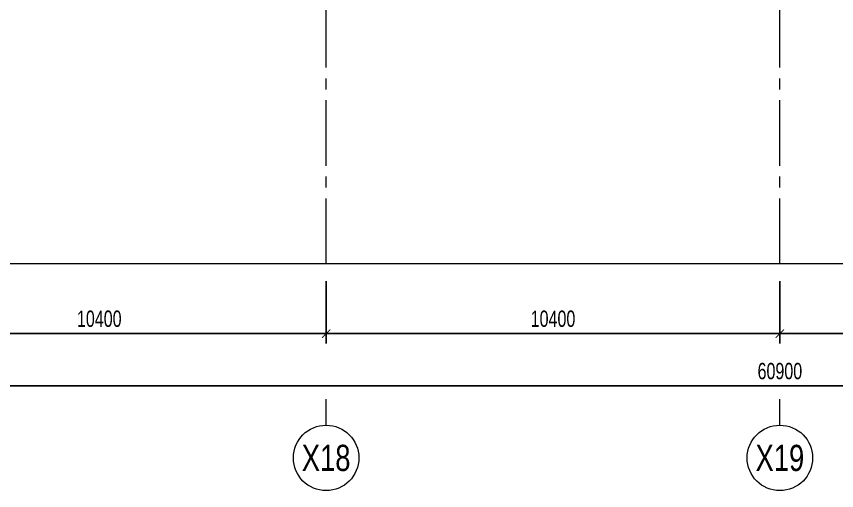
# Model space of a CAD drawing. Header units: millimetres. Extents: x 115500 to 206800, y -6300 to 53700.
# Drawn here: x 143651 to 162450, y -6300 to 4572 of the extents above; entities that cross this region are included whole.
import ezdxf
from ezdxf.enums import TextEntityAlignment as Align

# ---------------------------------------------------------------- set-up
doc = ezdxf.new("R2010")
doc.units = ezdxf.units.MM
doc.linetypes.add('HT_Dim Grid$0$CENTER2', pattern=[1.125, 0.75, -0.125, 0.125, -0.125])
doc.linetypes.add('HT_Grid$0$CENTER2', pattern=[1.125, 0.75, -0.125, 0.125, -0.125])
doc.layers.get('Defpoints').update_dxf_attribs({"color": 151, "lineweight": 9})
for name, color, linetype, lineweight in [('HT_Dim Grid$0$NDC_S_AXIS', 5, 'HT_Dim Grid$0$CENTER2', 13), ('HT_Dim Grid$0$NDC_S_DIM', 1, 'Continuous', 15), ('HT_Dim Grid$0$NDC_S_SYMBOL', 1, 'Continuous', 15), ('HT_Dim Grid$0$NDC_S_TEXT SYMBOL', 7, 'Continuous', 20), ('HT_Grid$0$NDC_S_AXIS', 5, 'HT_Grid$0$CENTER2', 13)]:
    doc.layers.add(name, color=color, linetype=linetype, lineweight=lineweight)
doc.styles.add('HT_Dim Grid$0$NDC_ANNO', font='', dxfattribs={"width": 0.8})
doc.styles.add('HT_Dim Grid$0$NDC_DIM', font='', dxfattribs={"width": 0.75})
doc.styles.get('HT_Dim Grid$0$NDC_ANNO').set_extended_font_data('Dotum')
doc.styles.get('HT_Dim Grid$0$NDC_DIM').set_extended_font_data('Dotum')
doc.dimstyles.new('HT_Dim Grid$0$NDC_dim_150', dxfattribs={"dimscale": 150, "dimtxt": 2.5, "dimasz": 1.5, "dimexe": 1.5, "dimexo": 2.5, "dimgap": 1, "dimtad": 1, "dimdec": 0, "dimzin": 0, "dimdsep": 46, "dimtxsty": 'HT_Dim Grid$0$NDC_DIM', "dimblk": 'HT_Dim Grid$0$DIMMARK', "dimcen": 0.09, "dimdle": 1.2, "dimclrd": 1, "dimclre": 1, "dimclrt": 3, "dimadec": 0, "dimazin": 0, "dimtfac": 1, "dimtdec": 0, "dimtix": 1, "dimtofl": 0, "dimtmove": 0, "dimatfit": 3, "dimfxl": 8, "dimfxlon": 1, "dimtolj": 1, "dimtzin": 0, "dimarcsym": 0})

# ---------------------------------------------------------------- blocks, each defined once
blk = doc.blocks.new('HT_Dim Grid$0$DIMMARK')
at = {"layer": 'HT_Dim Grid$0$NDC_S_DIM', "color": 1}
blk.add_line((-1.5, 0), (1, 0), dxfattribs=at)
at = {"layer": 'HT_Dim Grid$0$NDC_S_DIM', "color": 2, "const_width": 0.1}
blk.add_lwpolyline([(-0.424, -0.424), (0.424, 0.424)], dxfattribs=at)
blk = doc.blocks.new('*D64')
at = {"layer": 'Defpoints', "color": 0, "ltscale": 200, "transparency": 16777216}
for p in [(130700, 8900), (191600, 8900), (191600, -3900)]:
    blk.add_point(p, dxfattribs=at)
at = {"layer": 'HT_Dim Grid$0$NDC_S_DIM', "color": 1, "lineweight": -2, "ltscale": 200, "transparency": 16777216}
for p, q in [((130700, -2700), (130700, -4125)), ((191600, -2700), (191600, -4125)), ((130925, -3900), (191375, -3900))]:
    blk.add_line(p, q, dxfattribs=at)
at = {"layer": 'HT_Dim Grid$0$NDC_S_DIM', "color": 1, "lineweight": -2, "ltscale": 200, "transparency": 16777216, "xscale": 225, "yscale": 225, "zscale": 225, "rotation": 180}
blk.add_blockref('HT_Dim Grid$0$DIMMARK', (130700, -3900), dxfattribs=at)
at = {"layer": 'HT_Dim Grid$0$NDC_S_DIM', "color": 1, "lineweight": -2, "ltscale": 200, "transparency": 16777216, "xscale": 225, "yscale": 225, "zscale": 225}
blk.add_blockref('HT_Dim Grid$0$DIMMARK', (191600, -3900), dxfattribs=at)
at = {"layer": 'HT_Dim Grid$0$NDC_S_DIM', "color": 3, "ltscale": 200, "transparency": 16777216, "insert": (161150, -3562), "char_height": 375, "attachment_point": 5, "style": 'HT_Dim Grid$0$NDC_DIM'}
blk.add_mtext('\\A1;60900', dxfattribs=at)
blk = doc.blocks.new('*D59')
at = {"layer": 'Defpoints', "color": 0, "ltscale": 200, "transparency": 16777216}
for p in [(140350, 8900), (150750, 8900), (150750, -2700)]:
    blk.add_point(p, dxfattribs=at)
at = {"layer": 'HT_Dim Grid$0$NDC_S_DIM', "color": 1, "lineweight": -2, "ltscale": 200, "transparency": 16777216}
for p, q in [((140350, -1500), (140350, -2925)), ((150750, -1500), (150750, -2925)), ((140575, -2700), (150525, -2700))]:
    blk.add_line(p, q, dxfattribs=at)
at = {"layer": 'HT_Dim Grid$0$NDC_S_DIM', "color": 1, "lineweight": -2, "ltscale": 200, "transparency": 16777216, "xscale": 225, "yscale": 225, "zscale": 225, "rotation": 180}
blk.add_blockref('HT_Dim Grid$0$DIMMARK', (140350, -2700), dxfattribs=at)
at = {"layer": 'HT_Dim Grid$0$NDC_S_DIM', "color": 1, "lineweight": -2, "ltscale": 200, "transparency": 16777216, "xscale": 225, "yscale": 225, "zscale": 225}
blk.add_blockref('HT_Dim Grid$0$DIMMARK', (150750, -2700), dxfattribs=at)
at = {"layer": 'HT_Dim Grid$0$NDC_S_DIM', "color": 3, "ltscale": 200, "transparency": 16777216, "insert": (145550, -2362), "char_height": 375, "attachment_point": 5, "style": 'HT_Dim Grid$0$NDC_DIM'}
blk.add_mtext('\\A1;10400', dxfattribs=at)
blk = doc.blocks.new('*D60')
at = {"layer": 'Defpoints', "color": 0, "ltscale": 200, "transparency": 16777216}
for p in [(150750, 8900), (161150, 8900), (161150, -2700)]:
    blk.add_point(p, dxfattribs=at)
at = {"layer": 'HT_Dim Grid$0$NDC_S_DIM', "color": 1, "lineweight": -2, "ltscale": 200, "transparency": 16777216}
for p, q in [((150750, -1500), (150750, -2925)), ((161150, -1500), (161150, -2925)), ((150975, -2700), (160925, -2700))]:
    blk.add_line(p, q, dxfattribs=at)
at = {"layer": 'HT_Dim Grid$0$NDC_S_DIM', "color": 1, "lineweight": -2, "ltscale": 200, "transparency": 16777216, "xscale": 225, "yscale": 225, "zscale": 225, "rotation": 180}
blk.add_blockref('HT_Dim Grid$0$DIMMARK', (150750, -2700), dxfattribs=at)
at = {"layer": 'HT_Dim Grid$0$NDC_S_DIM', "color": 1, "lineweight": -2, "ltscale": 200, "transparency": 16777216, "xscale": 225, "yscale": 225, "zscale": 225}
blk.add_blockref('HT_Dim Grid$0$DIMMARK', (161150, -2700), dxfattribs=at)
at = {"layer": 'HT_Dim Grid$0$NDC_S_DIM', "color": 3, "ltscale": 200, "transparency": 16777216, "insert": (155950, -2362), "char_height": 375, "attachment_point": 5, "style": 'HT_Dim Grid$0$NDC_DIM'}
blk.add_mtext('\\A1;10400', dxfattribs=at)
blk = doc.blocks.new('*D61')
at = {"layer": 'Defpoints', "color": 0, "ltscale": 200, "transparency": 16777216}
for p in [(161150, 8900), (171550, 8900), (171550, -2700)]:
    blk.add_point(p, dxfattribs=at)
at = {"layer": 'HT_Dim Grid$0$NDC_S_DIM', "color": 1, "lineweight": -2, "ltscale": 200, "transparency": 16777216}
for p, q in [((161150, -1500), (161150, -2925)), ((171550, -1500), (171550, -2925)), ((161375, -2700), (171325, -2700))]:
    blk.add_line(p, q, dxfattribs=at)
at = {"layer": 'HT_Dim Grid$0$NDC_S_DIM', "color": 1, "lineweight": -2, "ltscale": 200, "transparency": 16777216, "xscale": 225, "yscale": 225, "zscale": 225, "rotation": 180}
blk.add_blockref('HT_Dim Grid$0$DIMMARK', (161150, -2700), dxfattribs=at)
at = {"layer": 'HT_Dim Grid$0$NDC_S_DIM', "color": 1, "lineweight": -2, "ltscale": 200, "transparency": 16777216, "xscale": 225, "yscale": 225, "zscale": 225}
blk.add_blockref('HT_Dim Grid$0$DIMMARK', (171550, -2700), dxfattribs=at)
at = {"layer": 'HT_Dim Grid$0$NDC_S_DIM', "color": 3, "ltscale": 200, "transparency": 16777216, "insert": (166350, -2362), "char_height": 375, "attachment_point": 5, "style": 'HT_Dim Grid$0$NDC_DIM'}
blk.add_mtext('\\A1;10400', dxfattribs=at)
blk = doc.blocks.new('*U16')
at = {"layer": 'HT_Dim Grid$0$NDC_S_SYMBOL'}
blk.add_line((0, 5), (0, 9), dxfattribs=at)
blk.add_circle((0, 0), 5, dxfattribs=at)
at = {"layer": 'HT_Dim Grid$0$NDC_S_TEXT SYMBOL', "color": 7, "style": 'HT_Dim Grid$0$NDC_ANNO', "width": 0.8}
blk.add_attdef('GRID', text='', height=4, dxfattribs=at).set_placement((0, 0), align=Align.MIDDLE)

msp = doc.modelspace()

# ---------------------------------------------------------------- linework, layer by layer
at = {"layer": 'Defpoints'}
msp.add_lwpolyline([(120700, 48500), (201600, 48500), (201600, -1100), (120700, -1100)], close=True, dxfattribs=at)
msp.add_lwpolyline([(120700, 48500), (201600, 48500), (201600, -1100), (120700, -1100)], close=True, dxfattribs=at)
at = {"layer": 'HT_Grid$0$NDC_S_AXIS', "ltscale": 2000}
for p, q in [((150750, -1100), (150750, 48500)), ((161150, -1100), (161150, 48500))]:
    msp.add_line(p, q, dxfattribs=at)

# ---------------------------------------------------------------- block references
at = {"layer": 'HT_Dim Grid$0$NDC_S_AXIS', "xscale": 150, "yscale": 150, "zscale": 150}
for p, values in [((150750, -5550), {'GRID': 'X18'}), ((161150, -5550), {'GRID': 'X19'})]:
    msp.add_blockref('*U16', p, dxfattribs=at).add_auto_attribs(values)

# ---------------------------------------------------------------- dimensions: what is measured, and where the dimension line sits
at = {"layer": 'HT_Dim Grid$0$NDC_S_DIM', "ltscale": 200}
for base, p1, p2, picture, middle in [((191600, -3900), (130700, 8900), (191600, 8900), '*D64', (161150, -3562.2)), ((150750, -2700), (140350, 8900), (150750, 8900), '*D59', (145550, -2362.2)), ((161150, -2700), (150750, 8900), (161150, 8900), '*D60', (155950, -2362.2)), ((171550, -2700), (161150, 8900), (171550, 8900), '*D61', (166350, -2362.2))]:
    dim = msp.add_linear_dim(base=base, p1=p1, p2=p2, dimstyle='HT_Dim Grid$0$NDC_dim_150', override={"dimtmove": 1}, dxfattribs=at)
    dim.commit()
    dim.dimension.update_dxf_attribs({"geometry": picture, "text_midpoint": middle})

doc.saveas('drawing.dxf')
